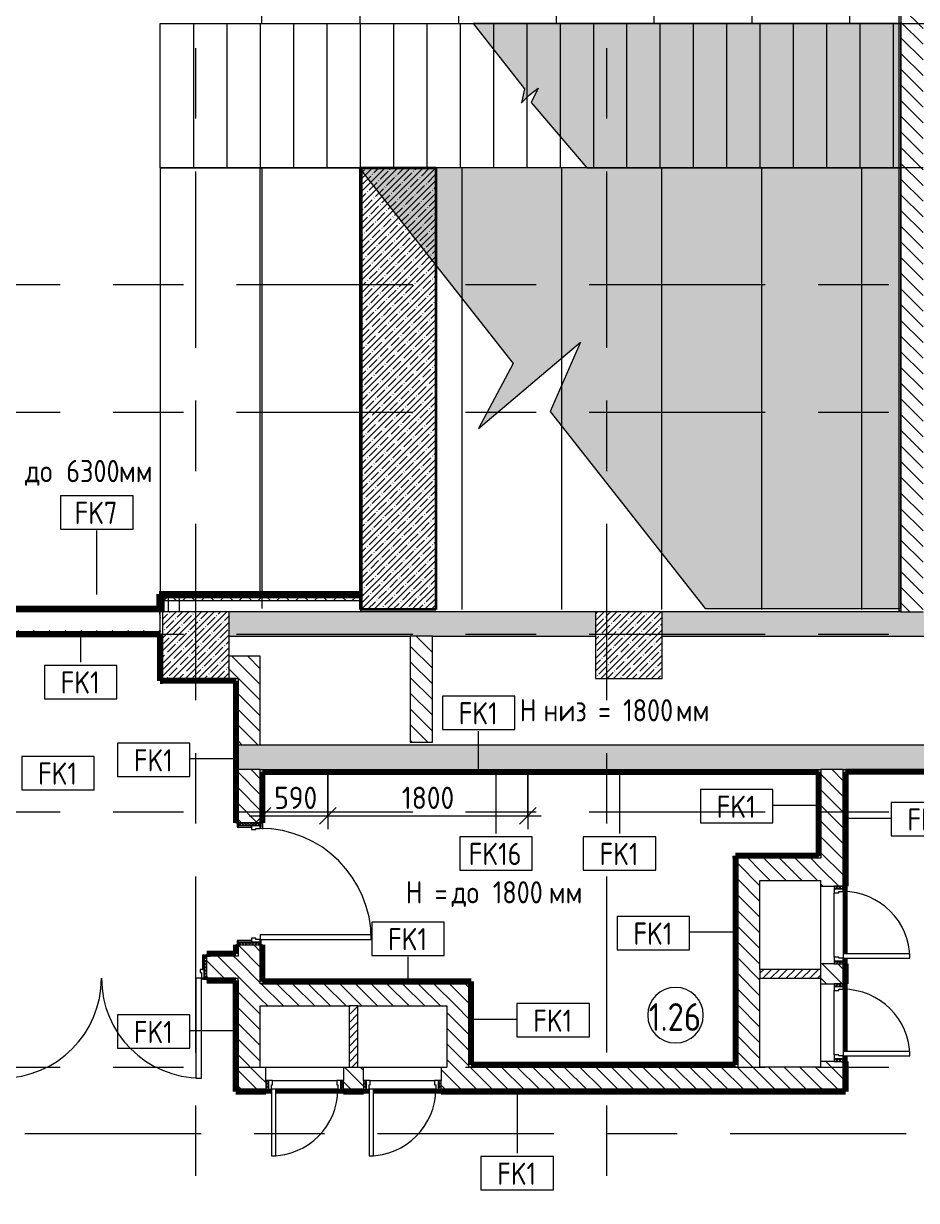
# Model space of a CAD drawing. Header units: millimetres. Extents: x -4060 to 187734, y -8553 to 29000.
# Drawn here: x 20658 to 28700, y 9898 to 20500 of the extents above; entities that cross this region are included whole.
import ezdxf

# ---------------------------------------------------------------- set-up
doc = ezdxf.new("R2010")
doc.units = ezdxf.units.MM
doc.linetypes.add('Осевая', pattern=[3175, 635, -476.25, 1587.5, -476.25])
for name, color, linetype, lineweight in [('A-ANNO-DIMS', 7, 'Continuous', 9), ('A-ANNO-DIMS-100', 7, 'Continuous', 9), ('A-AREA-IDEN', 7, 'Continuous', 9), ('A-DETL', 7, 'Continuous', 9), ('A-DOOR', 7, 'Continuous', 9), ('A-DOOR-1', 7, 'Continuous', 13), ('A-DOOR-FRAM', 7, 'Continuous', 13), ('A-DOOR-FRAM-1', 7, 'Continuous', 9), ('A-WALL', 7, 'Continuous', 9), ('A-WALL-IDEN', 7, 'Continuous', 9), ('I-WALL', 7, 'Continuous', 9), ('S-COLS', 7, 'Continuous', 9), ('S-STRS', 7, 'Continuous', 13), ('S-STRS-1', 7, 'Continuous', 9), ('S-STRS-2', 7, 'Continuous', 35), ('Оси-2', 7, 'Осевая', 9)]:
    doc.layers.add(name, color=color, linetype=linetype, lineweight=lineweight)
doc.layers.add('A-DETL-GENF-4', color=7, linetype='Continuous', lineweight=9, true_color=0xc0c0c0, transparency=0.4)
for name, color, linetype, lineweight, true_color in [('A-WALL-3', 7, 'Continuous', 9, 0xff80c0), ('G-ANNO-TEXT-1', 7, 'Continuous', 9, 0x3c3c3c), ('I-WALL-1', 7, 'Continuous', 9, 0xff8000), ('I-WALL-10', 7, 'Continuous', 80, 0xff8000), ('I-WALL-19', 1, 'Continuous', 53, 0xff0000), ('I-WALL-3', 1, 'Continuous', 9, 0xff0000), ('I-WALL-4', 7, 'Continuous', 9, 0xc0c0c0), ('I-WALL-7', 7, 'Continuous', 80, 0xff80c0), ('I-WALL-8', 7, 'Continuous', 53, 0xff80c0)]:
    doc.layers.add(name, color=color, linetype=linetype, lineweight=lineweight, true_color=true_color)
doc.styles.add('GOST Common', font='GOST_Common.ttf', dxfattribs={"width": 0.9, "height": 200})
doc.styles.add('GOST Common_1', font='GOST_Common.ttf', dxfattribs={"width": 0.9, "height": 250})
doc.styles.add('ISOCPEUR_1', font='isocpeur.ttf', dxfattribs={"width": 0.9, "height": 200})
doc.dimstyles.new('ISO-2_0_0_9К_Средний_округл2', dxfattribs={"dimscale": 304.8, "dimtxt": 199.196235, "dimasz": 0.492126, "dimexe": 0.393701, "dimexo": 0, "dimgap": 0, "dimtad": 1, "dimdec": 0, "dimrnd": 10, "dimzin": 0, "dimdsep": 46, "dimtxsty": 'ISOCPEUR_1', "dimblk1": 'OBLIQUE', "dimblk2": 'OBLIQUE', "dimsah": 1, "dimcen": 0.09, "dimdle": 0.393701, "dimazin": 0, "dimtfac": 1, "dimtdec": 4, "dimtix": 1, "dimtmove": 0, "dimatfit": 3, "dimfxl": 1, "dimtvp": 1, "dimtolj": 1, "dimtzin": 0, "dimarcsym": 2})
pattern_1 = [(135, (0, 0), (-70.71068, -70.71068), [])]
pattern_2 = [(45, (0, 0), (-57.02463, 57.02463), []), (45, (57.025, 0), (-57.02463, 57.02463), [100.806, -20.161, 3.353, -16.808])]
pattern_3 = [(45, (0, 0), (-35.35534, 35.35534), [])]
pattern_4 = [(135, (1951.41, 164.685), (-14.14214, -14.14214), []), (225, (1951.41, 164.685), (14.14214, -14.14214), [])]
pattern_5 = [(45, (-171.384, 164.685), (-14.1421, 14.1421), []), (135, (-171.384, 164.685), (-14.1421, -14.1421), [])]
pattern_6 = [(0, (0, 0), (121.92, 30.48), [10.058, -81.382, 10.058, -81.382, -487.68]), (0, (0, 0), (121.92, 30.48), [-182.88, 10.058, -172.822, 10.058, -81.382, -213.36]), (0, (0, 0), (121.92, 30.48), [-457.2, 10.058, -50.902, 10.058, -142.342]), (120, (45.72, 15.24), (-87.356454, 90.345817), [10.058, -81.382, 10.058, -81.382, -487.68]), (120, (45.72, 15.24), (-87.356454, 90.345817), [-182.88, 10.058, -172.822, 10.058, -81.382, -213.36]), (120, (45.72, 15.24), (-87.356454, 90.345817), [-457.2, 10.058, -50.902, 10.058, -142.342]), (240, (60.96, 76.2), (-34.563546, -120.825817), [10.058, -81.382, 10.058, -81.382, -487.68]), (240, (60.96, 76.2), (-34.563546, -120.825817), [-182.88, 10.058, -172.822, 10.058, -81.382, -213.36]), (240, (60.96, 76.2), (-34.563546, -120.825817), [-457.2, 10.058, -50.902, 10.058, -142.342])]

# ---------------------------------------------------------------- blocks, each defined once
blk = doc.blocks.new('BSC_Колонна _Прямоугольная - 600х600-V8-План отделки стен 1 этажа в осях 1-12')
at = {"layer": 'S-COLS'}
h = blk.add_hatch(dxfattribs=at)
h.set_pattern_fill('FP_14', color=256, style=0, pattern_type=2)
h.set_pattern_definition([(45, (-26110, -14900), (-57.02463, 57.02463), []), (45, (-26052.975, -14900), (-57.02463, 57.02463), [100.806, -20.161, 3.353, -16.808])])
h.paths.add_polyline_path([(300, -300), (300, 300), (-300, 300), (-300, -300)])
for p, q in [((300, 300), (-300, 300)), ((-300, 300), (-300, -300)), ((300, -300), (300, 300)), ((-300, -300), (300, -300))]:
    blk.add_line(p, q, dxfattribs=at)
blk = doc.blocks.new('110_Дверь_СКБ_2Ст - Д-10 1800x2100h_Актовый зал EI30-23435156-План отделки стен 1 этажа в осях 1-12')
at = {"layer": 'A-DOOR'}
h = blk.add_hatch(dxfattribs=at)
h.set_pattern_fill('FP_52', color=256, style=0, pattern_type=2)
h.set_pattern_definition([(135, (1351.41, 164.685), (-14.1421, -14.1421), []), (225, (1351.41, 164.685), (14.1421, -14.1421), [])])
h.paths.add_polyline_path([(937.5, 100), (937.5, -100), (962.5, -100), (962.5, 100)])
at = {"layer": 'A-DOOR-FRAM-1'}
h = blk.add_hatch(dxfattribs=at)
h.set_pattern_fill('FP_53', color=256, style=0, pattern_type=2)
h.set_pattern_definition([(45, (-771.384, 164.685), (-14.1421, 14.1421), []), (135, (-771.384, 164.685), (-14.1421, -14.1421), [])])
h.paths.add_polyline_path([(-912.5, 100), (-937.5, 100), (-937.5, -100), (-912.5, -100), (-912.5, 52.5)])
at = {"layer": 'A-DOOR'}
for centre, start, end in [((-887.5, 100), 0, 90), ((912.5, 100), 90, 180)]:
    blk.add_arc(centre, 900, start, end, dxfattribs=at)
at = {"layer": 'A-DOOR-1'}
for p, q in [((-887.5, 1000), (-887.5, 100)), ((-837.5, 1000), (-887.5, 1000)), ((-837.5, 100), (-837.5, 1000)), ((912.5, 1000), (862.5, 1000)), ((862.5, 1000), (862.5, 100)), ((912.5, 100), (912.5, 1000)), ((-887.5, 100), (-837.5, 100)), ((862.5, 100), (912.5, 100))]:
    blk.add_line(p, q, dxfattribs=at)
at = {"layer": 'A-DOOR-FRAM'}
for p, q in [((-897.5, 108), (-967.5, 108)), ((-967.5, 108), (-967.5, 100)), ((-897.5, 100), (-897.5, 108)), ((992.5, 108), (922.5, 108)), ((922.5, 108), (922.5, 100)), ((992.5, 100), (992.5, 108)), ((-967.5, 100), (-897.5, 100)), ((-912.5, 100), (-937.5, 100)), ((-937.5, 100), (-937.5, -100)), ((-887.5, 100), (-912.5, 100)), ((-912.5, 100), (-912.5, 20)), ((-912.5, -100), (-912.5, 100)), ((-912.5, 20), (-877.5, 20)), ((-897.5, 20), (-912.5, 20)), ((-912.5, 20), (-912.5, -100)), ((-897.5, -100), (-897.5, 20)), ((-887.5, 50), (-887.5, 100)), ((-877.5, 50), (-887.5, 50)), ((-877.5, 20), (-877.5, 50)), ((912.5, 50), (902.5, 50)), ((902.5, 50), (902.5, 20)), ((902.5, 20), (937.5, 20)), ((912.5, 100), (912.5, 50)), ((937.5, 100), (912.5, 100)), ((922.5, 100), (992.5, 100)), ((937.5, 20), (922.5, 20)), ((922.5, 20), (922.5, -100)), ((937.5, 20), (937.5, 100)), ((962.5, 100), (937.5, 100)), ((937.5, 100), (937.5, -100)), ((937.5, -100), (937.5, 20)), ((962.5, -100), (962.5, 100)), ((-897.5, -100), (-967.5, -100)), ((-967.5, -100), (-967.5, -108)), ((-937.5, -100), (-912.5, -100)), ((-912.5, -100), (-897.5, -100)), ((-897.5, -108), (-897.5, -100)), ((922.5, -100), (937.5, -100)), ((992.5, -100), (922.5, -100)), ((922.5, -100), (922.5, -108)), ((937.5, -100), (962.5, -100)), ((992.5, -108), (992.5, -100)), ((-967.5, -108), (-897.5, -108)), ((922.5, -108), (992.5, -108))]:
    blk.add_line(p, q, dxfattribs=at)
blk = doc.blocks.new('110_Дверь_СКБ_1Ст_Внутренняя1 - Д-4к_л_ 1100x2100h_кладовая-31838514-План отделки стен 1 этажа в осях 1-12')
at = {"layer": 'A-DOOR'}
h = blk.add_hatch(dxfattribs=at)
h.set_pattern_fill('FP_54', color=256, style=0, pattern_type=2)
h.set_pattern_definition([(135, (1751.41, 164.685), (-14.14214, -14.14214), []), (225, (1751.41, 164.685), (14.14214, -14.14214), [])])
h.paths.add_polyline_path([(562.5, 100), (537.5, 100), (537.5, -100), (562.5, -100), (562.5, 35.2)])
at = {"layer": 'A-DOOR-FRAM-1'}
h = blk.add_hatch(dxfattribs=at)
h.set_pattern_fill('FP_55', color=256, style=0, pattern_type=2)
h.set_pattern_definition([(45, (-371.384, 164.685), (-14.1421, 14.1421), []), (135, (-371.384, 164.685), (-14.1421, -14.1421), [])])
h.paths.add_polyline_path([(-512.5, 98.9), (-512.5, 100), (-537.5, 100), (-537.5, -100), (-512.5, -100), (-512.5, 35.2)])
at = {"layer": 'A-DOOR'}
blk.add_arc((512.5, 100), 1000, 90, 180, dxfattribs=at)
at = {"layer": 'A-DOOR-1'}
for p, q in [((512.5, 1100), (472.5, 1100)), ((472.5, 1100), (472.5, 100)), ((512.5, 100), (512.5, 1100)), ((472.5, 100), (512.5, 100))]:
    blk.add_line(p, q, dxfattribs=at)
at = {"layer": 'A-DOOR-FRAM'}
for p, q in [((-497.5, 108), (-567.5, 108)), ((-567.5, 108), (-567.5, 100)), ((-497.5, 100), (-497.5, 108)), ((592.5, 108), (522.5, 108)), ((522.5, 108), (522.5, 100)), ((592.5, 100), (592.5, 108)), ((-567.5, 100), (-497.5, 100)), ((-512.5, 100), (-537.5, 100)), ((-537.5, 100), (-537.5, -100)), ((-487.5, 100), (-512.5, 100)), ((-512.5, 100), (-512.5, 20)), ((-512.5, -100), (-512.5, 100)), ((-497.5, 100), (-512.5, 100)), ((-512.5, 100), (-512.5, 99)), ((-512.5, 99), (-497.5, 99)), ((-512.5, 20), (-477.5, 20)), ((-497.5, 20), (-512.5, 20)), ((-512.5, 20), (-512.5, -100)), ((-497.5, 99), (-497.5, 100)), ((-497.5, -100), (-497.5, 20)), ((-487.5, 60), (-487.5, 100)), ((-477.5, 60), (-487.5, 60)), ((-477.5, 20), (-477.5, 60)), ((512.5, 60), (502.5, 60)), ((502.5, 60), (502.5, 20)), ((502.5, 20), (537.5, 20)), ((512.5, 100), (512.5, 60)), ((537.5, 100), (512.5, 100)), ((537.5, 100), (522.5, 100)), ((522.5, 100), (522.5, 99)), ((522.5, 100), (592.5, 100)), ((522.5, 99), (537.5, 99)), ((537.5, 20), (522.5, 20)), ((522.5, 20), (522.5, -100)), ((537.5, 20), (537.5, 100)), ((562.5, 100), (537.5, 100)), ((537.5, 100), (537.5, -100)), ((537.5, 99), (537.5, 100)), ((537.5, -100), (537.5, 20)), ((562.5, -100), (562.5, 100)), ((-497.5, -100), (-567.5, -100)), ((-567.5, -100), (-567.5, -108)), ((-537.5, -100), (-512.5, -100)), ((-512.5, -100), (-497.5, -100)), ((-497.5, -108), (-497.5, -100)), ((522.5, -100), (537.5, -100)), ((592.5, -100), (522.5, -100)), ((522.5, -100), (522.5, -108)), ((537.5, -100), (562.5, -100)), ((592.5, -108), (592.5, -100)), ((-567.5, -108), (-497.5, -108)), ((522.5, -108), (592.5, -108))]:
    blk.add_line(p, q, dxfattribs=at)
blk = doc.blocks.new('BSC_Колонна _Прямоугольная - 600х600-V49-План отделки стен 1 этажа в осях 1-12')
at = {"layer": 'S-COLS'}
h = blk.add_hatch(dxfattribs=at)
h.set_pattern_fill('FP_71', color=256, style=0, pattern_type=2)
h.set_pattern_definition([(45, (-22210, -14900), (-57.02463, 57.02463), []), (45, (-22152.975, -14900), (-57.02463, 57.02463), [100.806, -20.161, 3.353, -16.808])])
h.paths.add_polyline_path([(300, -300), (300, 300), (-300, 300), (-300, -300)])
for p, q in [((300, 300), (-300, 300)), ((-300, 300), (-300, -300)), ((300, -300), (300, 300)), ((-300, -300), (300, -300))]:
    blk.add_line(p, q, dxfattribs=at)
blk = doc.blocks.new('110_Дверь_СКБ_1Ст - д-18 700x2100h_Технический шкаф ЭОМ и СС-23257539-План отделки стен 1 этажа в осях 1-12')
at = {"layer": 'A-DOOR'}
h = blk.add_hatch(dxfattribs=at)
h.set_pattern_fill('FP_84', color=256, style=0, pattern_type=2)
h.set_pattern_definition(pattern_4)
h.paths.add_polyline_path([(337.5, 100), (337.5, 20), (362.5, 20), (362.5, 100)])
at = {"layer": 'A-DOOR-FRAM-1'}
h = blk.add_hatch(dxfattribs=at)
h.set_pattern_fill('FP_85', color=256, style=0, pattern_type=2)
h.set_pattern_definition(pattern_5)
h.paths.add_polyline_path([(-337.5, 100), (-337.5, 20), (-312.5, 20), (-312.5, 100)])
at = {"layer": 'A-DOOR'}
blk.add_arc((312.5, 100), 600, 90, 180, dxfattribs=at)
at = {"layer": 'A-DOOR-1'}
for p, q in [((312.5, 700), (272.5, 700)), ((272.5, 700), (272.5, 100)), ((312.5, 100), (312.5, 700)), ((272.5, 100), (312.5, 100))]:
    blk.add_line(p, q, dxfattribs=at)
at = {"layer": 'A-DOOR-FRAM'}
for p, q in [((-312.5, 100), (-337.5, 100)), ((-337.5, 100), (-337.5, 20)), ((-337.5, 20), (-312.5, 20)), ((-287.5, 100), (-312.5, 100)), ((-312.5, 100), (-312.5, 20)), ((-312.5, 20), (-312.5, 100)), ((-312.5, 20), (-277.5, 20)), ((-287.5, 60), (-287.5, 100)), ((-277.5, 60), (-287.5, 60)), ((-277.5, 20), (-277.5, 60)), ((312.5, 60), (302.5, 60)), ((302.5, 60), (302.5, 20)), ((302.5, 20), (337.5, 20)), ((312.5, 100), (312.5, 60)), ((337.5, 100), (312.5, 100)), ((337.5, 20), (337.5, 100)), ((362.5, 100), (337.5, 100)), ((337.5, 100), (337.5, 20)), ((337.5, 20), (362.5, 20)), ((362.5, 20), (362.5, 100))]:
    blk.add_line(p, q, dxfattribs=at)
at = {"layer": 'A-DOOR-FRAM-1'}
for p, q in [((-287.5, 100), (272.5, 100)), ((302.5, 20), (-277.5, 20))]:
    blk.add_line(p, q, dxfattribs=at)
blk = doc.blocks.new('110_Дверь_СКБ_1Ст - д-18 700x2100h_Технический шкаф ЭОМ и СС-V63-План отделки стен 1 этажа в осях 1-12')
at = {"layer": 'A-DOOR'}
h = blk.add_hatch(dxfattribs=at)
h.set_pattern_fill('FP_84', color=256, style=0, pattern_type=2)
h.set_pattern_definition(pattern_4)
h.paths.add_polyline_path([(362.5, 100), (337.5, 100), (337.5, 20), (362.5, 20)])
at = {"layer": 'A-DOOR-FRAM-1'}
h = blk.add_hatch(dxfattribs=at)
h.set_pattern_fill('FP_85', color=256, style=0, pattern_type=2)
h.set_pattern_definition(pattern_5)
h.paths.add_polyline_path([(-312.5, 20), (-312.5, 100), (-337.5, 100), (-337.5, 20)])
at = {"layer": 'A-DOOR'}
blk.add_arc((312.5, 100), 600, 90, 180, dxfattribs=at)
at = {"layer": 'A-DOOR-1'}
for p, q in [((312.5, 700), (272.5, 700)), ((272.5, 700), (272.5, 100)), ((312.5, 100), (312.5, 700)), ((272.5, 100), (312.5, 100))]:
    blk.add_line(p, q, dxfattribs=at)
at = {"layer": 'A-DOOR-FRAM'}
for p, q in [((-312.5, 100), (-337.5, 100)), ((-337.5, 100), (-337.5, 20)), ((-337.5, 20), (-312.5, 20)), ((-287.5, 100), (-312.5, 100)), ((-312.5, 100), (-312.5, 20)), ((-312.5, 20), (-312.5, 100)), ((-312.5, 20), (-277.5, 20)), ((-287.5, 60), (-287.5, 100)), ((-277.5, 60), (-287.5, 60)), ((-277.5, 20), (-277.5, 60)), ((312.5, 60), (302.5, 60)), ((302.5, 60), (302.5, 20)), ((302.5, 20), (337.5, 20)), ((312.5, 100), (312.5, 60)), ((337.5, 100), (312.5, 100)), ((337.5, 20), (337.5, 100)), ((362.5, 100), (337.5, 100)), ((337.5, 100), (337.5, 20)), ((337.5, 20), (362.5, 20)), ((362.5, 20), (362.5, 100))]:
    blk.add_line(p, q, dxfattribs=at)
at = {"layer": 'A-DOOR-FRAM-1'}
for p, q in [((-287.5, 100), (272.5, 100)), ((302.5, 20), (-277.5, 20))]:
    blk.add_line(p, q, dxfattribs=at)
blk = doc.blocks.new('Перекрытия 2 - Перекрытия 4-32990152-План отделки стен 1 этажа в осях 1-12')
at = {"layer": 'S-STRS-1'}
h = blk.add_hatch(dxfattribs=at)
h.set_pattern_fill('FP_118', color=256, style=0, pattern_type=2)
h.set_pattern_definition([(45, (20, -20), (-57.02463, 57.02463), []), (45, (77.025, -20), (-57.02463, 57.02463), [100.806, -20.161, 3.353, -16.808])])
h.paths.add_polyline_path([(24391, 15200), (24391, 19180), (23710, 19180), (23710, 15200)])
at = {"layer": 'S-STRS'}
for p, q in [((21910, 19180), (22810, 19180)), ((21910, 19180), (21910, 15341)), ((22810, 19180), (23710, 19180)), ((22810, 15341), (22810, 19180))]:
    blk.add_line(p, q, dxfattribs=at)
at = {"layer": 'S-STRS-2'}
for p, q in [((23710, 19180), (24391, 19180)), ((23710, 19180), (23710, 15200)), ((24391, 19180), (24391, 15200)), ((24391, 15200), (23710, 15200))]:
    blk.add_line(p, q, dxfattribs=at)
blk = doc.blocks.new('М_стена_0001 - Типоразмер_без рамки-25382661-План отделки стен 1 этажа в осях 1-12')
at = {"layer": 'A-WALL-IDEN'}
for p, q in [((3.26, 1.52), (-3.27, 1.52)), ((-3.27, 1.52), (-3.27, -1.48)), ((3.26, -1.48), (3.26, 1.52)), ((-3.27, -1.48), (3.26, -1.48))]:
    blk.add_line(p, q, dxfattribs=at)
blk = doc.blocks.new('Марка_Помещения - Номер-25198446-План отделки стен 1 этажа в осях 1-12')
at = {"layer": 'A-AREA-IDEN'}
for start, end in [(360, 180), (180, 360)]:
    blk.add_arc((0, 0), 2.5, start, end, dxfattribs=at)
blk = doc.blocks.new('DIMBLOCK30-План отделки стен 1 этажа в осях 1-12')
at = {"layer": 'A-ANNO-DIMS-100'}
for p, q in [((23400, 13751), (23400, 13244)), ((23400, 13364), (23400, 13751)), ((22811, 13470), (22811, 13244)), ((22811, 13364), (22811, 13470)), ((22691, 13364), (23400, 13364))]:
    blk.add_line(p, q, dxfattribs=at)
at = {"layer": 'A-ANNO-DIMS-100', "lineweight": 20}
for p, q in [((22811, 13364), (22736, 13289)), ((22811, 13364), (22886, 13439)), ((23400, 13364), (23325, 13289)), ((23400, 13364), (23475, 13439))]:
    blk.add_line(p, q, dxfattribs=at)
at = {"layer": 'A-ANNO-DIMS-100', "color": 0, "insert": (22916, 13625), "char_height": 200, "width": 455.09, "attachment_point": 1, "line_spacing_factor": 1.149209, "style": 'ISOCPEUR_1'}
blk.add_mtext('590', dxfattribs=at)
blk = doc.blocks.new('_Oblique')
at = {"color": 0, "linetype": 'ByBlock', "lineweight": -2}
blk.add_line((-0.5, -0.5), (0.5, 0.5), dxfattribs=at)
blk = doc.blocks.new('DIMBLOCK31-План отделки стен 1 этажа в осях 1-12')
at = {"layer": 'A-ANNO-DIMS-100'}
for p, q in [((23400, 13751), (23400, 13244)), ((23400, 13364), (23400, 13751)), ((25200, 13751), (25200, 13244)), ((25200, 13364), (25200, 13751)), ((23400, 13364), (25320, 13364))]:
    blk.add_line(p, q, dxfattribs=at)
at = {"layer": 'A-ANNO-DIMS-100', "lineweight": 20}
for p, q in [((23400, 13364), (23325, 13289)), ((23400, 13364), (23475, 13439)), ((25200, 13364), (25125, 13289)), ((25200, 13364), (25275, 13439))]:
    blk.add_line(p, q, dxfattribs=at)
at = {"layer": 'A-ANNO-DIMS-100', "color": 0, "insert": (24064, 13625), "char_height": 200, "width": 565.41, "attachment_point": 1, "line_spacing_factor": 1.149209, "style": 'ISOCPEUR_1'}
blk.add_mtext('1800', dxfattribs=at)

msp = doc.modelspace()

# ---------------------------------------------------------------- hatches: boundary and pattern name
at = {"layer": 'A-DETL-GENF-4'}
for points in [[(28560, 19200), (28560, 20500), (24707.4, 20500), (25170.4, 19912), (25143.3, 19786), (25214, 19856.7), (25292.6, 19918.6), (25229.6, 19788), (25731.2, 19200), (28540, 19200)], [(26796.8, 15231), (28560, 15231), (28560, 19200), (23690, 19200), (23690, 19188.5), (25069.2, 17437.1), (24755.9, 16853.1), (25672.8, 17628.4), (25399.9, 17004.8), (25672.8, 16658.2)]]:
    msp.add_hatch(color=256, dxfattribs=at).paths.add_polyline_path(points)
at = {"layer": 'I-WALL'}
h = msp.add_hatch(dxfattribs=at)
h.set_pattern_fill('FP_106', color=256, style=0, pattern_type=2)
h.set_pattern_definition(pattern_6)
h.paths.add_polyline_path([(28560, 15210), (28560, 26490), (28540, 26490), (28540, 15210)])
h = msp.add_hatch(dxfattribs=at)
h.set_pattern_fill('FP_20', color=256, style=0, pattern_type=2)
h.set_pattern_definition(pattern_1)
h.paths.add_polyline_path([(28760, 15200), (28760, 26500), (28560, 26500), (28560, 15200)])
h = msp.add_hatch(dxfattribs=at)
h.set_pattern_fill('FP_106', color=256, style=0, pattern_type=2)
h.set_pattern_definition(pattern_6)
h.paths.add_polyline_path([(21910, 15260.7), (21910, 15361), (21890, 15361), (21890, 15260.7)])
h = msp.add_hatch(dxfattribs=at)
h.set_pattern_fill('FP_119', color=256, style=0, pattern_type=2)
h.set_pattern_definition([(0, (0, 0), (406.4, 101.6), [33.528, -271.272, 33.528, -271.272, -1625.6]), (0, (0, 0), (406.4, 101.6), [-609.6, 33.528, -576.072, 33.528, -271.272, -711.2]), (0, (0, 0), (406.4, 101.6), [-1524, 33.528, -169.672, 33.528, -474.472]), (120, (152.4, 50.8), (-291.18818, 301.15272), [33.528, -271.272, 33.528, -271.272, -1625.6]), (120, (152.4, 50.8), (-291.18818, 301.15272), [-609.6, 33.528, -576.072, 33.528, -271.272, -711.2]), (120, (152.4, 50.8), (-291.18818, 301.15272), [-1524, 33.528, -169.672, 33.528, -474.472]), (240, (203.2, 254), (-115.21182, -402.75272), [33.528, -271.272, 33.528, -271.272, -1625.6]), (240, (203.2, 254), (-115.21182, -402.75272), [-609.6, 33.528, -576.072, 33.528, -271.272, -711.2]), (240, (203.2, 254), (-115.21182, -402.75272), [-1524, 33.528, -169.672, 33.528, -474.472])])
h.paths.add_polyline_path([(22725.2, 15337), (23690, 15337), (23690, 15350), (21910, 15350), (21910, 15337)])
h = msp.add_hatch(dxfattribs=at)
h.set_pattern_fill('FP_120', color=256, style=0, pattern_type=2)
h.set_pattern_definition([(135, (0, 0), (-84.8528, -84.8528), []), (225, (0, 0), (84.8528, -84.8528), [])])
h.paths.add_polyline_path([(22725.2, 15300), (23690, 15300), (23690, 15337), (21910, 15337), (21910, 15300)])
h = msp.add_hatch(dxfattribs=at)
h.set_pattern_fill('FP_106', color=256, style=0, pattern_type=2)
h.set_pattern_definition(pattern_6)
h.paths.add_polyline_path([(21890, 14580), (21910, 14580), (21910, 15200), (21890, 15200), (21890, 14600)])
h = msp.add_hatch(dxfattribs=at)
h.set_pattern_fill('FP_1', color=256, style=0, pattern_type=2)
h.set_pattern_definition(pattern_2)
h.paths.add_polyline_path([(28560, 14980), (30010, 14980), (30010, 15200), (26410, 15200), (26410, 14980), (28159.8, 14980)])
h.paths.add_polyline_path([(22725.2, 14980), (25810, 14980), (25810, 15200), (22510, 15200), (22510, 14980)])
h.paths.add_polyline_path([(30790, 14980), (33010, 14980), (33010, 15200), (30610, 15200), (30610, 14980)])
h = msp.add_hatch(dxfattribs=at)
h.set_pattern_fill('FP_20', color=256, style=0, pattern_type=2)
h.set_pattern_definition(pattern_1)
h.paths.add_polyline_path([(20220, 15000), (21889, 15000), (21889, 15031), (20220, 15031), (20220, 15020)])
h = msp.add_hatch(dxfattribs=at)
h.set_pattern_fill('FP_20', color=256, style=0, pattern_type=2)
h.set_pattern_definition(pattern_1)
h.paths.add_polyline_path([(24340, 14025), (24340, 14980), (24140, 14980), (24140, 14025)])
h = msp.add_hatch(dxfattribs=at)
h.set_pattern_fill('FP_20', color=256, style=0, pattern_type=2)
h.set_pattern_definition(pattern_1)
h.paths.add_polyline_path([(22590, 14600), (22790, 14600), (22790, 14800), (22510, 14800), (22510, 14600)])
h = msp.add_hatch(dxfattribs=at)
h.set_pattern_fill('FP_106', color=256, style=0, pattern_type=2)
h.set_pattern_definition(pattern_6)
h.paths.add_polyline_path([(22590, 14580), (22590, 14600), (21910, 14600), (21910, 14580), (22570, 14580)])
h = msp.add_hatch(dxfattribs=at)
h.set_pattern_fill('FP_106', color=256, style=0, pattern_type=2)
h.set_pattern_definition(pattern_6)
h.paths.add_polyline_path([(22570, 12100), (22590, 12100), (22590, 12170), (22582, 12170), (22582, 12200), (22570, 12200), (22570, 12120)])
h.paths.add_polyline_path([(22570, 13300), (22582, 13300), (22582, 13330), (22590, 13330), (22590, 14580), (22570, 14580), (22570, 13780)])
h = msp.add_hatch(dxfattribs=at)
h.set_pattern_fill('FP_20', color=256, style=0, pattern_type=2)
h.set_pattern_definition(pattern_1)
h.paths.add_polyline_path([(22725.2, 14000), (22790, 14000), (22790, 14600), (22590, 14600), (22590, 14000)])
h = msp.add_hatch(dxfattribs=at)
h.set_pattern_fill('FP_1', color=256, style=0, pattern_type=2)
h.set_pattern_definition(pattern_2)
h.paths.add_polyline_path([(28040, 13780), (30790, 13780), (30790, 14000), (22590, 14000), (22590, 13780), (27840, 13780)])
h = msp.add_hatch(dxfattribs=at)
h.set_pattern_fill('FP_20', color=256, style=0, pattern_type=2)
h.set_pattern_definition(pattern_1)
h.paths.add_polyline_path([(22590, 10900), (22790, 10900), (22790, 12200), (22590, 12200), (22590, 11900)])
h.paths.add_polyline_path([(22790, 13300), (22790, 13780), (22590, 13780), (22590, 13300), (22725.2, 13300)])
h = msp.add_hatch(dxfattribs=at)
h.set_pattern_fill('FP_106', color=256, style=0, pattern_type=2)
h.set_pattern_definition(pattern_6)
h.paths.add_polyline_path([(22810, 11870), (22810, 12200), (22798, 12200), (22798, 12170), (22790, 12170), (22790, 11870)])
h.paths.add_polyline_path([(22810, 13300), (22810, 13780), (22790, 13780), (22790, 13330), (22798, 13330), (22798, 13300)])
h = msp.add_hatch(dxfattribs=at)
h.set_pattern_fill('FP_106', color=256, style=0, pattern_type=2)
h.set_pattern_definition(pattern_6)
h.paths.add_polyline_path([(27819, 13760), (27840, 13760), (27840, 13780), (22810, 13780), (22811, 13760), (27571.8, 13760)])
h = msp.add_hatch(dxfattribs=at)
h.set_pattern_fill('FP_106', color=256, style=0, pattern_type=2)
h.set_pattern_definition(pattern_6)
h.paths.add_polyline_path([(27840, 12980), (27840, 13760), (27820, 13760), (27820, 12980)])
h = msp.add_hatch(dxfattribs=at)
h.set_pattern_fill('FP_20', color=256, style=0, pattern_type=2)
h.set_pattern_definition(pattern_1)
h.paths.add_polyline_path([(27840, 10900), (28040, 10900), (28040, 11150), (27840, 11150), (27840, 11100)])
h.paths.add_polyline_path([(27840, 11850), (28040, 11850), (28040, 12030), (27840, 12030), (27840, 11900)])
h.paths.add_polyline_path([(27840, 12730), (28040, 12730), (28040, 13780), (27840, 13780), (27840, 12780)])
h = msp.add_hatch(dxfattribs=at)
h.set_pattern_fill('FP_106', color=256, style=0, pattern_type=2)
h.set_pattern_definition(pattern_6)
h.paths.add_polyline_path([(28040, 13760), (34210, 13760), (34210, 13780), (28040, 13780)])
h = msp.add_hatch(dxfattribs=at)
h.set_pattern_fill('FP_106', color=256, style=0, pattern_type=2)
h.set_pattern_definition(pattern_6)
h.paths.add_polyline_path([(28060, 10880), (28060, 11150), (28040, 11150), (28040, 10880)])
h.paths.add_polyline_path([(28060, 11850), (28060, 12030), (28040, 12030), (28040, 11850)])
h.paths.add_polyline_path([(28060, 12730), (28060, 13760), (28040, 13760), (28040, 12730)])
h = msp.add_hatch(dxfattribs=at)
h.set_pattern_fill('FP_106', color=256, style=0, pattern_type=2)
h.set_pattern_definition(pattern_6)
h.paths.add_polyline_path([(27820, 12980), (27820, 13000), (27070, 13000), (27070, 12980), (27807, 12980)])
h = msp.add_hatch(dxfattribs=at)
h.set_pattern_fill('FP_106', color=256, style=0, pattern_type=2)
h.set_pattern_definition(pattern_6)
h.paths.add_polyline_path([(27070, 11120), (27090, 11120), (27090, 12980), (27070, 12980), (27070, 11132)])
h = msp.add_hatch(dxfattribs=at)
h.set_pattern_fill('FP_20', color=256, style=0, pattern_type=2)
h.set_pattern_definition(pattern_1)
h.paths.add_polyline_path([(27090, 11100), (27290, 11100), (27290, 12980), (27090, 12980), (27090, 11653.5)])
h = msp.add_hatch(dxfattribs=at)
h.set_pattern_fill('FP_20', color=256, style=0, pattern_type=2)
h.set_pattern_definition(pattern_1)
h.paths.add_polyline_path([(27840, 12780), (27840, 12980), (27290, 12980), (27290, 12780), (27790, 12780)])
h = msp.add_hatch(dxfattribs=at)
h.set_pattern_fill('FP_106', color=256, style=0, pattern_type=2)
h.set_pattern_definition(pattern_6)
h.paths.add_polyline_path([(22570, 12100), (22570, 12120), (22310, 12120), (22310, 12108), (22340, 12108), (22340, 12100)])
h.paths.add_polyline_path([(20210, 12100), (20380, 12100), (20380, 12108), (20410, 12108), (20410, 12120), (20210, 12120)])
h = msp.add_hatch(dxfattribs=at)
h.set_pattern_fill('FP_20', color=256, style=0, pattern_type=2)
h.set_pattern_definition(pattern_1)
h.paths.add_polyline_path([(22340, 11900), (22590, 11900), (22590, 12100), (22310, 12100), (22310, 11900)])
h.paths.add_polyline_path([(20380, 11900), (20410, 11900), (20410, 12100), (20210, 12100), (20210, 11900)])
h = msp.add_hatch(dxfattribs=at)
h.set_pattern_fill('FP_106', color=256, style=0, pattern_type=2)
h.set_pattern_definition(pattern_6)
h.paths.add_polyline_path([(22569, 11880), (22570, 11880), (22570, 11900), (22340, 11900), (22340, 11892), (22310, 11892), (22310, 11880), (22340, 11880)])
h.paths.add_polyline_path([(20224.7, 11880), (20410, 11880), (20410, 11892), (20380, 11892), (20380, 11900), (20220, 11900), (20220, 11880)])
h = msp.add_hatch(dxfattribs=at)
h.set_pattern_fill('FP_106', color=256, style=0, pattern_type=2)
h.set_pattern_definition(pattern_6)
h.paths.add_polyline_path([(22570, 10900), (22590, 10900), (22590, 11900), (22570, 11900), (22570, 11100)])
h = msp.add_hatch(dxfattribs=at)
h.set_pattern_fill('FP_21', color=256, style=0, pattern_type=2)
h.set_pattern_definition(pattern_3)
h.paths.add_polyline_path([(27840, 11900), (27840, 11980), (27290, 11980), (27290, 11900)])
h = msp.add_hatch(dxfattribs=at)
h.set_pattern_fill('FP_106', color=256, style=0, pattern_type=2)
h.set_pattern_definition(pattern_6)
h.paths.add_polyline_path([(24670, 11850), (24670, 11870), (22790, 11870), (22790, 11850), (24470, 11850)])
h = msp.add_hatch(dxfattribs=at)
h.set_pattern_fill('FP_20', color=256, style=0, pattern_type=2)
h.set_pattern_definition(pattern_1)
h.paths.add_polyline_path([(24083.8, 11650), (24670, 11650), (24670, 11850), (22790, 11850), (22790, 11650), (23670, 11650)])
h = msp.add_hatch(dxfattribs=at)
h.set_pattern_fill('FP_106', color=256, style=0, pattern_type=2)
h.set_pattern_definition(pattern_6)
h.paths.add_polyline_path([(24670, 11120), (24690, 11120), (24690, 11870), (24670, 11870), (24670, 11132)])
h = msp.add_hatch(dxfattribs=at)
h.set_pattern_fill('FP_21', color=256, style=0, pattern_type=2)
h.set_pattern_definition(pattern_3)
h.paths.add_polyline_path([(23670, 11100), (23670, 11650), (23590, 11650), (23590, 11100)])
h = msp.add_hatch(dxfattribs=at)
h.set_pattern_fill('FP_20', color=256, style=0, pattern_type=2)
h.set_pattern_definition(pattern_1)
h.paths.add_polyline_path([(24670, 11100), (24670, 11650), (24470, 11650), (24470, 11100)])
h = msp.add_hatch(dxfattribs=at)
h.set_pattern_fill('FP_20', color=256, style=0, pattern_type=2)
h.set_pattern_definition(pattern_1)
h.paths.add_polyline_path([(27840, 10900), (27840, 11100), (24420, 11100), (24420, 10900), (26801.2, 10900)])
h.paths.add_polyline_path([(22840, 10900), (22840, 11100), (22790, 11100), (22790, 10900)])
h.paths.add_polyline_path([(23540, 10900), (23720, 10900), (23720, 11100), (23540, 11100), (23540, 10980)])
h = msp.add_hatch(dxfattribs=at)
h.set_pattern_fill('FP_106', color=256, style=0, pattern_type=2)
h.set_pattern_definition(pattern_6)
h.paths.add_polyline_path([(25442.5, 11100), (27090, 11100), (27090, 11120), (24670, 11120), (24670, 11100)])
h = msp.add_hatch(dxfattribs=at)
h.set_pattern_fill('FP_106', color=256, style=0, pattern_type=2)
h.set_pattern_definition(pattern_6)
h.paths.add_polyline_path([(23670, 10880), (23720, 10880), (23720, 10900), (23540, 10900), (23540, 10880), (23590, 10880)])
h.paths.add_polyline_path([(22590, 10880), (22840, 10880), (22840, 10900), (22570, 10900), (22570, 10880)])
h.paths.add_polyline_path([(27895, 10880), (28040, 10880), (28040, 10900), (24420, 10900), (24420, 10880), (27840, 10880)])
at = {"layer": 'I-WALL-1'}
h = msp.add_hatch(color=256, dxfattribs=at)
h.paths.add_polyline_path([(21890, 15350), (21889, 15361), (21879, 15361), (21879, 15350), (21889, 15350)])
h.paths.add_polyline_path([(22790, 15350), (23690, 15350), (23690, 15361), (21910, 15361), (21910, 15350), (22725.2, 15350)])
for points in [[(21879, 15260.7), (21890, 15260.7), (21889, 15350), (21879, 15350)], [(21879, 15220), (21879, 15231), (20220, 15231), (20220, 15220), (21366.5, 15220)], [(21890, 15200), (21889, 15260.7), (21879, 15260.7), (21879, 15200), (21889, 15200)]]:
    msp.add_hatch(color=256, dxfattribs=at).paths.add_polyline_path(points)
at = {"layer": 'I-WALL-3'}
msp.add_hatch(color=256, dxfattribs=at).paths.add_polyline_path([(23690, 13751), (25200, 13751), (25200, 13759), (23400, 13759), (23400, 13751), (23665.5, 13751)])

# ---------------------------------------------------------------- linework, layer by layer
at = {"layer": 'A-DETL'}
for p, q in [((22804.5, 20500), (22804.5, 26500)), ((23690, 20500), (23690, 26460)), ((24579, 20500), (24579, 26460)), ((25459, 20500), (25459, 26460)), ((26339, 20500), (26339, 26460)), ((27219, 20500), (27219, 26460)), ((28099, 20500), (28099, 26460)), ((21890, 20500), (28781, 20500)), ((21890, 19200), (21890, 20500)), ((22190, 20500), (22190, 19200)), ((22490, 20500), (22490, 19200)), ((22790, 20500), (22790, 19200)), ((23090, 20500), (23090, 19200)), ((23390, 20500), (23390, 19200)), ((23690, 20500), (23690, 19200)), ((23990, 20500), (23990, 19200)), ((24290, 20500), (24290, 19200)), ((24590, 20500), (24590, 19200)), ((28560, 20500), (24707.4, 20500)), ((24707.4, 20500), (25170.4, 19912)), ((24890, 20500), (24890, 19200)), ((25190, 20500), (25190, 19200)), ((25490, 20500), (25490, 19200)), ((25790, 20500), (25790, 19200)), ((26090, 20500), (26090, 19200)), ((26390, 20500), (26390, 19200)), ((26690, 20500), (26690, 19200)), ((26990, 20500), (26990, 19200)), ((27290, 20500), (27290, 19200)), ((27590, 20500), (27590, 19200)), ((27890, 20500), (27890, 19200)), ((28190, 20500), (28190, 19200)), ((28490, 20500), (28490, 19200)), ((28560, 19200), (28560, 20500)), ((25170.4, 19912), (25143.3, 19786)), ((25143.3, 19786), (25214, 19856.7)), ((25214, 19856.7), (25292.6, 19918.6)), ((25292.6, 19918.6), (25229.6, 19788)), ((25229.6, 19788), (25731.2, 19200)), ((28760, 19200), (21890, 19200)), ((22804.5, 19200), (22804.5, 15231)), ((28560, 19200), (23680.9, 19200)), ((23680.9, 19200), (25069.2, 17437.1)), ((23704.5, 19200), (23704.5, 15220)), ((24604.5, 19200), (24604.5, 15220)), ((25504.5, 19200), (25504.5, 15220)), ((25731.2, 19200), (28560, 19200)), ((26404.5, 19200), (26404.5, 15220)), ((27304.5, 19200), (27304.5, 15220)), ((28204.5, 19200), (28204.5, 15220)), ((28560, 15231), (28560, 19200)), ((24755.9, 16853.1), (25672.8, 17628.4)), ((25672.8, 17628.4), (25399.9, 17004.8)), ((25069.2, 17437.1), (24755.9, 16853.1)), ((25399.9, 17004.8), (26796.8, 15231)), ((26796.8, 15231), (28560, 15231))]:
    msp.add_line(p, q, dxfattribs=at)
at = {"layer": 'A-WALL'}
for p, q in [((21890, 15350), (21890, 15361)), ((21910, 15350), (21910, 15361)), ((23695, 15337), (21910, 15337)), ((23695, 15300), (21910, 15300)), ((21923, 15337), (21923, 15200)), ((21960, 15337), (21960, 15200)), ((28560, 15200), (28760, 15200)), ((24340, 14980), (24140, 14980)), ((22570, 14580), (22569, 14580)), ((22570, 14580), (22570, 13300)), ((22790, 14000), (22590, 14000)), ((22590, 13780), (22590, 13330)), ((22790, 13780), (22590, 13780)), ((22810, 13300), (22810, 13760)), ((22810, 13760), (22811, 13760)), ((27819, 13760), (27820, 13760)), ((28040, 13780), (27840, 13780)), ((28060, 13760), (34210, 13760)), ((27820, 13000), (27070, 13000)), ((27070, 12980), (27070, 11120)), ((27820, 13001), (27820, 13000)), ((22810, 11870), (22810, 12200)), ((22310, 12120), (22570, 12120)), ((22570, 12121), (22570, 12120)), ((22590, 12170), (22590, 12100)), ((27290, 11980), (27290, 11900)), ((27840, 11900), (27840, 11980)), ((24690, 11120), (24690, 11870)), ((23670, 11650), (23590, 11650)), ((23590, 11100), (23670, 11100))]:
    msp.add_line(p, q, dxfattribs=at)
at = {"layer": 'A-WALL-3'}
for p, q in [((21910, 14580), (22569, 14580)), ((23400, 13760), (22811, 13760)), ((27819, 13760), (25200, 13760)), ((27820, 13001), (27820, 13760)), ((28060, 13760), (28060, 13759)), ((22570, 12121), (22570, 12200)), ((22570, 11880), (22569, 11880)), ((22810, 11870), (22811, 11870)), ((24690, 11120), (24691, 11120)), ((27069, 11120), (27070, 11120))]:
    msp.add_line(p, q, dxfattribs=at)
at = {"layer": 'A-WALL-IDEN'}
for p, q in [((21317.8, 15355.5), (21317.8, 15932.2)), ((21171.9, 14999.5), (21171.9, 14748.5)), ((24756.8, 13783.6), (24756.8, 14126.6)), ((22569.5, 13874.8), (22157, 13874.8)), ((24912.2, 13733.7), (24912.2, 13204.2)), ((26025.3, 13759.5), (26025.3, 13203.7)), ((27819.5, 13457), (27407, 13457)), ((28060.5, 13342), (28471.4, 13342)), ((27069.5, 12313.8), (26657, 12313.8)), ((24120.7, 11870.5), (24120.7, 12091.9)), ((24690.5, 11529.8), (25101.4, 11529.8)), ((22569.5, 11427.2), (22157, 11427.2)), ((25103.1, 10879.5), (25103.1, 10323.7))]:
    msp.add_line(p, q, dxfattribs=at)
at = {"layer": 'I-WALL-10'}
for p, q in [((23695, 15361), (21879, 15361)), ((21879, 15361), (21879, 15231)), ((21890, 15350), (21890, 15200)), ((21910, 15350), (23695, 15350)), ((23695, 15350), (23695, 15361)), ((16180, 15231), (21879, 15231)), ((21879, 15220), (20231, 15220)), ((21879, 15200), (21879, 15220)), ((21890, 15200), (21879, 15200))]:
    msp.add_line(p, q, dxfattribs=at)
at = {"layer": 'I-WALL-19'}
for p, q in [((25200, 13759), (23400, 13759)), ((23400, 13759), (23400, 13751)), ((23400, 13751), (25200, 13751)), ((25200, 13751), (25200, 13759))]:
    msp.add_line(p, q, dxfattribs=at)
at = {"layer": 'I-WALL-4'}
for p, q in [((28540, 26490), (28540, 15210)), ((28560, 26500), (28560, 15200)), ((21910, 15350), (21910, 15200)), ((22060, 15337), (21910, 15337)), ((22060, 15337), (22060, 15200)), ((23695, 15200), (23695, 15350)), ((21890, 15210), (21910, 15210)), ((21890, 15000), (21890, 15200)), ((21910, 15200), (21890, 15200)), ((25810, 15200), (22510, 15200)), ((28560, 15200), (26410, 15200)), ((28540, 15210), (28560, 15210)), ((20220, 15000), (21889, 15000)), ((22510, 14980), (24140, 14980)), ((24140, 14980), (24140, 14025)), ((24340, 14980), (25810, 14980)), ((24340, 14025), (24340, 14980)), ((26410, 14980), (30010, 14980)), ((22790, 14800), (22510, 14800)), ((22790, 14000), (22790, 14800)), ((22510, 14600), (22590, 14600)), ((22590, 14600), (22590, 13780)), ((30790, 14000), (22790, 14000)), ((24140, 14025), (24340, 14025)), ((22790, 13780), (27840, 13780)), ((22790, 13330), (22790, 13780)), ((23400, 13760), (25200, 13760)), ((27840, 13780), (27840, 12980)), ((28040, 12730), (28040, 13780)), ((28040, 13780), (34210, 13780)), ((22570, 13300), (22582, 13300)), ((22798, 13300), (22810, 13300)), ((27090, 12980), (27090, 11100)), ((27840, 12980), (27090, 12980)), ((27290, 11980), (27290, 12780)), ((27290, 12780), (27840, 12780)), ((27840, 11980), (27840, 12780)), ((27840, 12730), (27960, 12730)), ((28040, 12730), (28060, 12730)), ((22582, 12200), (22570, 12200)), ((22810, 12200), (22798, 12200)), ((22310, 12120), (22310, 12108)), ((22590, 12100), (22340, 12100)), ((22790, 11850), (22790, 12170)), ((27960, 12030), (27840, 12030)), ((28040, 11850), (28040, 12030)), ((28060, 12030), (28040, 12030)), ((22310, 11892), (22310, 11880)), ((22340, 11900), (22590, 11900)), ((22340, 11900), (22590, 11900)), ((22590, 10900), (22590, 11900)), ((27840, 11980), (27290, 11980)), ((27290, 11100), (27290, 11900)), ((27290, 11900), (27840, 11900)), ((27840, 11100), (27840, 11900)), ((24670, 11850), (22790, 11850)), ((24670, 11100), (24670, 11850)), ((27840, 11850), (27960, 11850)), ((28040, 11850), (28060, 11850)), ((22790, 11650), (23590, 11650)), ((22790, 11100), (22790, 11650)), ((23590, 11650), (23590, 11100)), ((23670, 11650), (24470, 11650)), ((23670, 11100), (23670, 11650)), ((24470, 11650), (24470, 11100)), ((27960, 11150), (27840, 11150)), ((28040, 10900), (28040, 11150)), ((28060, 11150), (28040, 11150)), ((22790, 11100), (23590, 11100)), ((22840, 10980), (22840, 11100)), ((23540, 11100), (23540, 10980)), ((23670, 11100), (24470, 11100)), ((23720, 10980), (23720, 11100)), ((24420, 11100), (24420, 10980)), ((27090, 11100), (24670, 11100)), ((27840, 11100), (27290, 11100)), ((22590, 10900), (22840, 10900)), ((22840, 10880), (22840, 10900)), ((23540, 10900), (23720, 10900)), ((23540, 10900), (23540, 10880)), ((23720, 10880), (23720, 10900)), ((24420, 10900), (28040, 10900)), ((24420, 10900), (24420, 10880))]:
    msp.add_line(p, q, dxfattribs=at)
at = {"layer": 'I-WALL-7'}
for p, q in [((20231, 15000), (21889, 15000)), ((21889, 14999), (20231, 14999)), ((21889, 14579), (21889, 15000)), ((21890, 15000), (21889, 15000)), ((21890, 15000), (21890, 14580)), ((22569, 14579), (21889, 14579)), ((21890, 14580), (21910, 14580)), ((22569, 14579), (22569, 13300)), ((22811, 13300), (22811, 13759)), ((22811, 13759), (23400, 13759)), ((23400, 13759), (23400, 13760)), ((25200, 13760), (25200, 13759)), ((25200, 13759), (27819, 13759)), ((27819, 13759), (27819, 13001)), ((28060, 13759), (28060, 12730)), ((34231, 13759), (28060, 13759)), ((28061, 12730), (28061, 13759)), ((22569, 13300), (22570, 13300)), ((22810, 13300), (22811, 13300)), ((27069, 13001), (27069, 11119)), ((27819, 13001), (27069, 13001)), ((27070, 12980), (27070, 13000)), ((28060, 12730), (28061, 12730)), ((22570, 12200), (22569, 12200)), ((22569, 12200), (22569, 12121)), ((22811, 12200), (22810, 12200)), ((22811, 11871), (22811, 12200)), ((22569, 12121), (22310, 12121)), ((22310, 12120), (22310, 12121)), ((28060, 12030), (28060, 11850)), ((28061, 12030), (28060, 12030)), ((28061, 11850), (28061, 12030)), ((22569, 11880), (22310, 11880)), ((22310, 11880), (22310, 11879)), ((22310, 11879), (22569, 11879)), ((22569, 11879), (22569, 10879)), ((22570, 10880), (22570, 11880)), ((24691, 11871), (22811, 11871)), ((22811, 11870), (24690, 11870)), ((24691, 11119), (24691, 11871)), ((28060, 11850), (28061, 11850)), ((28060, 11150), (28060, 10880)), ((28061, 11150), (28060, 11150)), ((28061, 10879), (28061, 11150)), ((27069, 11120), (24691, 11120)), ((24691, 11119), (27069, 11119)), ((22569, 10879), (22840, 10879)), ((22840, 10880), (22570, 10880)), ((22840, 10879), (22840, 10880)), ((23720, 10880), (23540, 10880)), ((23540, 10880), (23540, 10879)), ((23540, 10879), (23720, 10879)), ((23720, 10879), (23720, 10880)), ((28060, 10880), (24420, 10880)), ((24420, 10880), (24420, 10879)), ((24420, 10879), (28061, 10879))]:
    msp.add_line(p, q, dxfattribs=at)
at = {"layer": 'I-WALL-8'}
for p, q in [((28060, 12120), (28060, 12730)), ((28061, 12730), (28061, 12120)), ((28060, 12030), (28060, 12080)), ((28061, 12080), (28061, 12030)), ((28060, 11240), (28060, 11850)), ((28061, 11850), (28061, 11240)), ((28060, 11150), (28060, 11200)), ((28061, 11200), (28061, 11150)), ((22840, 10880), (22890, 10880)), ((22890, 10879), (22840, 10879)), ((22930, 10880), (23540, 10880)), ((23540, 10879), (22930, 10879)), ((23720, 10880), (23770, 10880)), ((23770, 10879), (23720, 10879)), ((23810, 10880), (24420, 10880)), ((24420, 10879), (23810, 10879))]:
    msp.add_line(p, q, dxfattribs=at)
at = {"layer": 'Оси-2'}
for p, q in [((22210, 593.7), (22210, 24898.1)), ((25910, 593.7), (25910, 24898.1)), ((-760.2, 18150), (35990, 18150)), ((-760.2, 17000), (35990, 17000)), ((-760.2, 15000), (35390, 15000)), ((-760.2, 13400), (35390, 13400)), ((-760.2, 11100), (35990, 11100)), ((509.8, 10500), (35990, 10500))]:
    msp.add_line(p, q, dxfattribs=at)

# ---------------------------------------------------------------- block references
at = {"layer": 'A-AREA-IDEN', "xscale": 99.99999999999993, "yscale": 99.99999999999993, "zscale": 99.99999999999993}
msp.add_blockref('Марка_Помещения - Номер-25198446-План отделки стен 1 этажа в осях 1-12', (26529.8, 11567.2), dxfattribs=at)
at = {"layer": 'A-DOOR'}
for name, p, rotation in [('110_Дверь_СКБ_1Ст_Внутренняя1 - Д-4к_л_ 1100x2100h_кладовая-31838514-План отделки стен 1 этажа в осях 1-12', (22690, 12762.5), 269.9999999999999), ('110_Дверь_СКБ_1Ст - д-18 700x2100h_Технический шкаф ЭОМ и СС-V63-План отделки стен 1 этажа в осях 1-12', (27940, 12392.5), 270), ('110_Дверь_СКБ_2Ст - Д-10 1800x2100h_Актовый зал EI30-23435156-План отделки стен 1 этажа в осях 1-12', (21372.5, 12000), 180), ('110_Дверь_СКБ_1Ст - д-18 700x2100h_Технический шкаф ЭОМ и СС-V63-План отделки стен 1 этажа в осях 1-12', (27940, 11512.5), 270), ('110_Дверь_СКБ_1Ст - д-18 700x2100h_Технический шкаф ЭОМ и СС-23257539-План отделки стен 1 этажа в осях 1-12', (23202.5, 11000), 180), ('110_Дверь_СКБ_1Ст - д-18 700x2100h_Технический шкаф ЭОМ и СС-23257539-План отделки стен 1 этажа в осях 1-12', (24082.5, 11000), 180)]:
    msp.add_blockref(name, p, dxfattribs=dict(at, rotation=rotation))
at = {"layer": 'A-WALL-IDEN', "xscale": 99.99999999999993, "yscale": 99.99999999999993, "zscale": 99.99999999999993}
for p in [(21318.6, 16093.8), (21172.7, 14566.1), (24757.5, 14288.1), (21831.2, 13864.3), (20968.8, 13745.8), (27081.2, 13446.5), (28798.8, 13331.6), (24913, 13021.7), (26026.1, 13021.2), (24121.5, 12253.5), (26331.2, 12303.4), (25428.8, 11519.4), (21831.2, 11416.8), (25103.9, 10141.2)]:
    msp.add_blockref('М_стена_0001 - Типоразмер_без рамки-25382661-План отделки стен 1 этажа в осях 1-12', p, dxfattribs=at)
at = {"layer": 'S-COLS'}
for name, p in [('BSC_Колонна _Прямоугольная - 600х600-V49-План отделки стен 1 этажа в осях 1-12', (22210, 14900)), ('BSC_Колонна _Прямоугольная - 600х600-V8-План отделки стен 1 этажа в осях 1-12', (26110, 14900))]:
    msp.add_blockref(name, p, dxfattribs=at)
at = {"layer": 'S-STRS-2'}
msp.add_blockref('Перекрытия 2 - Перекрытия 4-32990152-План отделки стен 1 этажа в осях 1-12', (-20, 20), dxfattribs=at)

# ---------------------------------------------------------------- texts
at = {"layer": 'A-AREA-IDEN', "insert": (26287.9, 11675.8), "char_height": 250, "width": 606.076, "attachment_point": 1, "style": 'GOST Common_1'}
msp.add_mtext('1.26', dxfattribs=at)
at = {"layer": 'A-WALL-IDEN', "char_height": 200, "attachment_point": 1, "style": 'GOST Common'}
for s, insert, width in [('FK7', (21117.6, 16191.8), 497.848), ('FK1', (20992.5, 14664.1), 447.342), ('FK1', (24577.3, 14386.1), 447.342), ('FK1', (21651, 13962.3), 447.342), ('FK1', (20788.5, 13843.8), 447.342), ('FK1', (26901, 13544.6), 447.342), ('FK1', (28618.5, 13429.6), 447.342), ('FK16', (24667.5, 13119.7), 606.076), ('FK1', (25845.9, 13119.2), 447.342), ('FK1', (23941.2, 12351.5), 447.342), ('FK1', (26151, 12401.4), 447.342), ('FK1', (25248.5, 11617.4), 447.342), ('FK1', (21651, 11514.8), 447.342), ('FK1', (24923.7, 10239.2), 447.342)]:
    msp.add_mtext(s, dxfattribs=dict(at, insert=insert, width=width))
at = {"layer": 'G-ANNO-TEXT-1', "char_height": 200, "attachment_point": 1, "style": 'GOST Common'}
for s, insert, width in [(' 6300', (20933.3, 16568.4), 707.088), ('до', (20671.3, 16568.4), 317.468), ('мм', (21516.7, 16568.4), 360.759), ('H ', (25127.5, 14413.8), 259.747), ('низ', (25341.8, 14413.8), 461.772), (' = 1800 ', (25722.8, 14413.8), 981.265), ('мм', (26532.4, 14413.8), 360.759), ('H = ', (24102, 12774), 497.848), (' 1800 ', (24774.7, 12774), 743.164), ('до', (24512.7, 12774), 317.468), ('мм', (25387.8, 12774), 360.759)]:
    msp.add_mtext(s, dxfattribs=dict(at, insert=insert, width=width))

# ---------------------------------------------------------------- dimensions: what is measured, and where the dimension line sits
at = {"layer": 'A-ANNO-DIMS'}
for base, p1, p2, override, picture, middle in [((23400, 13364.1), (22811, 13470.2), (23400, 13751), {"dimpost": '<>', "dimfxl": 652.505017}, 'DIMBLOCK30-План отделки стен 1 этажа в осях 1-12', (23105.5, 13464.1)), ((25200, 13364.1), (23400, 13751), (25200, 13751), {"dimpost": '<>', "dimfxl": 1800}, 'DIMBLOCK31-План отделки стен 1 этажа в осях 1-12', (24300, 13464.1))]:
    dim = msp.add_linear_dim(base=base, p1=p1, p2=p2, dimstyle='ISO-2_0_0_9К_Средний_округл2', override=override, dxfattribs=at)
    dim.commit()
    dim.dimension.update_dxf_attribs({"geometry": picture, "text_midpoint": middle})

doc.saveas('drawing.dxf')
